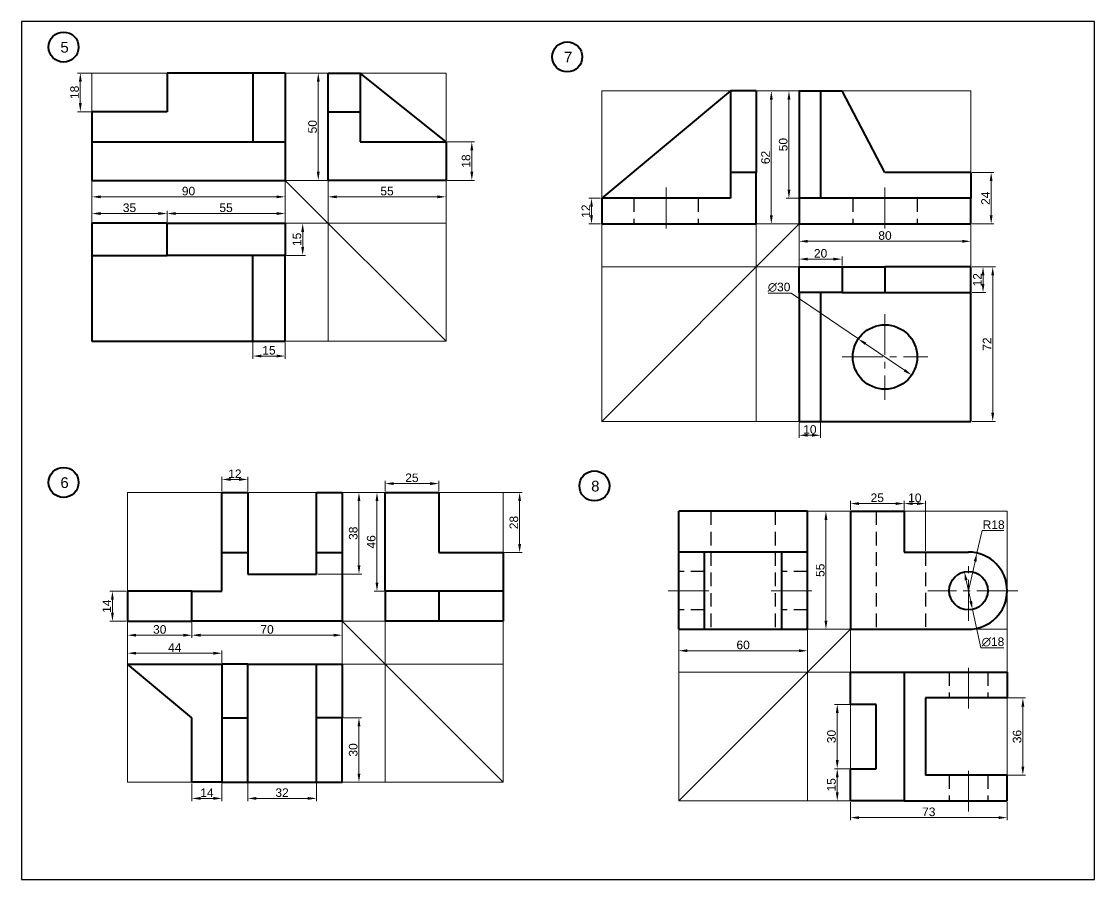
# Model space of a CAD drawing. Header units: millimetres. Extents: x 0 to 2700, y -450 to 400.
# Drawn here: x 550 to 1050, y 0 to 400 of the extents above; entities that cross this region are included whole.
import ezdxf

# ---------------------------------------------------------------- set-up
doc = ezdxf.new("R2010")
doc.units = ezdxf.units.MM
doc.linetypes.add('CENTER2', pattern=[28.575, 19.05, -3.175, 3.175, -3.175])
doc.linetypes.add('DASHED2', pattern=[9.525, 6.35, -3.175])
for name, color, linetype, lineweight in [('Centre', 1, 'CENTER2', 20), ('Dim and Hatch', 6, 'Continuous', 20), ('Hidden', 3, 'DASHED2', 30), ('Object', 2, 'Continuous', 40), ('Projection', 5, 'Continuous', 5)]:
    doc.layers.add(name, color=color, linetype=linetype, lineweight=lineweight)
doc.styles.get("Standard").update_dxf_attribs({"font": 'arial.ttf'})
doc.dimstyles.new('ISO-25', dxfattribs={"dimtxt": 4, "dimasz": 4, "dimexe": 1.25, "dimexo": 0.625, "dimtad": 1, "dimtoh": 1, "dimdec": 0, "dimtxsty": 'Standard', "dimcen": 2.5, "dimclrd": 256, "dimclre": 256, "dimclrt": 256, "dimadec": 0, "dimazin": 0, "dimtfac": 1, "dimtdec": 0, "dimtmove": 0, "dimatfit": 2, "dimfxl": 1, "dimlwd": -1, "dimlwe": -1, "dimarcsym": 0})

# ---------------------------------------------------------------- blocks, each defined once
blk = doc.blocks.new('*D37')
at = {"layer": 'Defpoints', "color": 0, "transparency": 16777216}
for p in [(582.84, 325.93), (672.84, 325.93), (672.84, 318.24)]:
    blk.add_point(p, dxfattribs=at)
at = {"layer": 'Dim and Hatch', "transparency": 16777216}
for p, q in [((582.84, 325.3), (582.84, 316.99)), ((672.84, 325.3), (672.84, 316.99)), ((586.84, 318.24), (668.84, 318.24))]:
    blk.add_line(p, q, dxfattribs=at)
for points in [[(586.84, 318.91), (586.84, 317.58), (582.84, 318.24)], [(668.84, 318.91), (668.84, 317.58), (672.84, 318.24)]]:
    blk.add_solid(points, dxfattribs=at)
at = {"layer": 'Dim and Hatch', "transparency": 16777216, "insert": (627.84, 320.91), "char_height": 4, "attachment_point": 5}
blk.add_mtext('90', dxfattribs=at)
blk = doc.blocks.new('*D38')
at = {"layer": 'Defpoints', "color": 0, "transparency": 16777216}
for p in [(692.84, 325.93), (747.84, 325.93), (692.84, 318.24)]:
    blk.add_point(p, dxfattribs=at)
at = {"layer": 'Dim and Hatch', "transparency": 16777216}
for p, q in [((692.84, 325.3), (692.84, 316.99)), ((747.84, 325.3), (747.84, 316.99)), ((743.84, 318.24), (696.84, 318.24))]:
    blk.add_line(p, q, dxfattribs=at)
for points in [[(696.84, 318.91), (696.84, 317.58), (692.84, 318.24)], [(743.84, 318.91), (743.84, 317.58), (747.84, 318.24)]]:
    blk.add_solid(points, dxfattribs=at)
at = {"layer": 'Dim and Hatch', "transparency": 16777216, "insert": (720.34, 320.9), "char_height": 4, "attachment_point": 5}
blk.add_mtext('55', dxfattribs=at)
blk = doc.blocks.new('*D39')
at = {"layer": 'Defpoints', "color": 0, "transparency": 16777216}
for p in [(688.3, 375.93), (692.84, 375.93), (692.84, 325.93)]:
    blk.add_point(p, dxfattribs=at)
at = {"layer": 'Dim and Hatch', "transparency": 16777216}
for p, q in [((692.22, 375.93), (687.05, 375.93)), ((688.3, 329.93), (688.3, 371.93)), ((692.22, 325.93), (687.05, 325.93))]:
    blk.add_line(p, q, dxfattribs=at)
for points in [[(687.64, 371.93), (688.97, 371.93), (688.3, 375.93)], [(687.64, 329.93), (688.97, 329.93), (688.3, 325.93)]]:
    blk.add_solid(points, dxfattribs=at)
at = {"layer": 'Dim and Hatch', "transparency": 16777216, "insert": (685.64, 350.93), "char_height": 4, "attachment_point": 5, "rotation": 90}
blk.add_mtext('50', dxfattribs=at)
blk = doc.blocks.new('*D40')
at = {"layer": 'Defpoints', "color": 0, "transparency": 16777216}
for p in [(657.84, 250.93), (672.84, 250.93), (672.84, 244.04)]:
    blk.add_point(p, dxfattribs=at)
at = {"layer": 'Dim and Hatch', "transparency": 16777216}
for p, q in [((657.84, 250.3), (657.84, 242.79)), ((672.84, 250.3), (672.84, 242.79)), ((661.84, 244.04), (668.84, 244.04))]:
    blk.add_line(p, q, dxfattribs=at)
for points in [[(661.84, 244.7), (661.84, 243.37), (657.84, 244.04)], [(668.84, 244.7), (668.84, 243.37), (672.84, 244.04)]]:
    blk.add_solid(points, dxfattribs=at)
at = {"layer": 'Dim and Hatch', "transparency": 16777216, "insert": (665.34, 246.71), "char_height": 4, "attachment_point": 5}
blk.add_mtext('15', dxfattribs=at)
blk = doc.blocks.new('*D41')
at = {"layer": 'Defpoints', "color": 0, "transparency": 16777216}
for p in [(617.84, 375.93), (577.43, 357.93), (617.84, 357.93)]:
    blk.add_point(p, dxfattribs=at)
at = {"layer": 'Dim and Hatch', "transparency": 16777216}
for p, q in [((617.22, 375.93), (576.18, 375.93)), ((577.43, 371.93), (577.43, 361.93)), ((617.22, 357.93), (576.18, 357.93))]:
    blk.add_line(p, q, dxfattribs=at)
for points in [[(576.76, 371.93), (578.1, 371.93), (577.43, 375.93)], [(576.76, 361.93), (578.1, 361.93), (577.43, 357.93)]]:
    blk.add_solid(points, dxfattribs=at)
at = {"layer": 'Dim and Hatch', "transparency": 16777216, "insert": (574.76, 366.93), "char_height": 4, "attachment_point": 5, "rotation": 90}
blk.add_mtext('18', dxfattribs=at)
blk = doc.blocks.new('*D42')
at = {"layer": 'Defpoints', "color": 0, "transparency": 16777216}
for p in [(747.84, 343.93), (747.84, 325.93), (759.84, 325.93)]:
    blk.add_point(p, dxfattribs=at)
at = {"layer": 'Dim and Hatch', "transparency": 16777216}
for p, q in [((748.47, 343.93), (761.09, 343.93)), ((759.84, 339.93), (759.84, 329.93)), ((748.47, 325.93), (761.09, 325.93))]:
    blk.add_line(p, q, dxfattribs=at)
for points in [[(759.18, 339.93), (760.51, 339.93), (759.84, 343.93)], [(759.18, 329.93), (760.51, 329.93), (759.84, 325.93)]]:
    blk.add_solid(points, dxfattribs=at)
at = {"layer": 'Dim and Hatch', "transparency": 16777216, "insert": (757.18, 334.93), "char_height": 4, "attachment_point": 5, "rotation": 90}
blk.add_mtext('18', dxfattribs=at)
blk = doc.blocks.new('*D43')
at = {"layer": 'Defpoints', "color": 0, "transparency": 16777216}
for p in [(672.84, 305.93), (672.84, 290.93), (681.03, 290.93)]:
    blk.add_point(p, dxfattribs=at)
at = {"layer": 'Dim and Hatch', "transparency": 16777216}
for p, q in [((673.47, 305.93), (682.28, 305.93)), ((681.03, 301.93), (681.03, 294.93)), ((673.47, 290.93), (682.28, 290.93))]:
    blk.add_line(p, q, dxfattribs=at)
for points in [[(680.36, 301.93), (681.7, 301.93), (681.03, 305.93)], [(680.36, 294.93), (681.7, 294.93), (681.03, 290.93)]]:
    blk.add_solid(points, dxfattribs=at)
at = {"layer": 'Dim and Hatch', "transparency": 16777216, "insert": (678.36, 298.43), "char_height": 4, "attachment_point": 5, "rotation": 90}
blk.add_mtext('15', dxfattribs=at)
blk = doc.blocks.new('*D44')
at = {"layer": 'Defpoints', "color": 0, "transparency": 16777216}
for p in [(672.84, 310.46), (617.84, 305.93), (672.84, 305.93)]:
    blk.add_point(p, dxfattribs=at)
at = {"layer": 'Dim and Hatch', "transparency": 16777216}
for p, q in [((617.84, 306.55), (617.84, 311.71)), ((621.84, 310.46), (668.84, 310.46)), ((672.84, 306.55), (672.84, 311.71))]:
    blk.add_line(p, q, dxfattribs=at)
for points in [[(621.84, 311.13), (621.84, 309.8), (617.84, 310.46)], [(668.84, 311.13), (668.84, 309.8), (672.84, 310.46)]]:
    blk.add_solid(points, dxfattribs=at)
at = {"layer": 'Dim and Hatch', "transparency": 16777216, "insert": (645.34, 313.12), "char_height": 4, "attachment_point": 5}
blk.add_mtext('55', dxfattribs=at)
blk = doc.blocks.new('*D45')
at = {"layer": 'Defpoints', "color": 0, "transparency": 16777216}
for p in [(617.84, 310.46), (582.84, 305.93), (617.84, 305.93)]:
    blk.add_point(p, dxfattribs=at)
at = {"layer": 'Dim and Hatch', "transparency": 16777216}
for p, q in [((582.84, 306.55), (582.84, 311.71)), ((586.84, 310.46), (613.84, 310.46)), ((617.84, 306.55), (617.84, 311.71))]:
    blk.add_line(p, q, dxfattribs=at)
for points in [[(586.84, 311.13), (586.84, 309.8), (582.84, 310.46)], [(613.84, 311.13), (613.84, 309.8), (617.84, 310.46)]]:
    blk.add_solid(points, dxfattribs=at)
at = {"layer": 'Dim and Hatch', "transparency": 16777216, "insert": (600.34, 313.13), "char_height": 4, "attachment_point": 5}
blk.add_mtext('35', dxfattribs=at)
blk = doc.blocks.new('*D46')
at = {"layer": 'Defpoints', "color": 0, "transparency": 16777216}
for p in [(655.43, 186.51), (643.43, 180.42), (655.43, 180.42)]:
    blk.add_point(p, dxfattribs=at)
at = {"layer": 'Dim and Hatch', "transparency": 16777216}
for p, q in [((643.43, 181.04), (643.43, 187.76)), ((647.43, 186.51), (651.43, 186.51)), ((655.43, 181.04), (655.43, 187.76))]:
    blk.add_line(p, q, dxfattribs=at)
for points in [[(647.43, 187.18), (647.43, 185.84), (643.43, 186.51)], [(651.43, 187.18), (651.43, 185.84), (655.43, 186.51)]]:
    blk.add_solid(points, dxfattribs=at)
at = {"layer": 'Dim and Hatch', "transparency": 16777216, "insert": (649.43, 189.14), "char_height": 4, "attachment_point": 5}
blk.add_mtext('12', dxfattribs=at)
blk = doc.blocks.new('*D47')
at = {"layer": 'Defpoints', "color": 0, "transparency": 16777216}
for p in [(629.43, 120.42), (699.43, 120.42), (629.43, 113.9)]:
    blk.add_point(p, dxfattribs=at)
at = {"layer": 'Dim and Hatch', "transparency": 16777216}
for p, q in [((629.43, 119.79), (629.43, 112.65)), ((699.43, 119.79), (699.43, 112.65)), ((695.43, 113.9), (633.43, 113.9))]:
    blk.add_line(p, q, dxfattribs=at)
for points in [[(633.43, 114.57), (633.43, 113.23), (629.43, 113.9)], [(695.43, 114.57), (695.43, 113.23), (699.43, 113.9)]]:
    blk.add_solid(points, dxfattribs=at)
at = {"layer": 'Dim and Hatch', "transparency": 16777216, "insert": (664.43, 116.57), "char_height": 4, "attachment_point": 5}
blk.add_mtext('70', dxfattribs=at)
blk = doc.blocks.new('*D48')
at = {"layer": 'Defpoints', "color": 0, "transparency": 16777216}
for p in [(599.43, 120.42), (629.43, 120.42), (629.43, 113.9)]:
    blk.add_point(p, dxfattribs=at)
at = {"layer": 'Dim and Hatch', "transparency": 16777216}
for p, q in [((599.43, 119.79), (599.43, 112.65)), ((629.43, 119.79), (629.43, 112.65)), ((603.43, 113.9), (625.43, 113.9))]:
    blk.add_line(p, q, dxfattribs=at)
for points in [[(603.43, 114.57), (603.43, 113.23), (599.43, 113.9)], [(625.43, 114.57), (625.43, 113.23), (629.43, 113.9)]]:
    blk.add_solid(points, dxfattribs=at)
at = {"layer": 'Dim and Hatch', "transparency": 16777216, "insert": (614.43, 116.57), "char_height": 4, "attachment_point": 5}
blk.add_mtext('30', dxfattribs=at)
blk = doc.blocks.new('*D49')
at = {"layer": 'Defpoints', "color": 0, "transparency": 16777216}
for p in [(599.43, 134.42), (592.39, 120.42), (599.43, 120.42)]:
    blk.add_point(p, dxfattribs=at)
at = {"layer": 'Dim and Hatch', "transparency": 16777216}
for p, q in [((598.81, 134.42), (591.14, 134.42)), ((592.39, 130.42), (592.39, 124.42)), ((598.81, 120.42), (591.14, 120.42))]:
    blk.add_line(p, q, dxfattribs=at)
for points in [[(591.72, 130.42), (593.06, 130.42), (592.39, 134.42)], [(591.72, 124.42), (593.06, 124.42), (592.39, 120.42)]]:
    blk.add_solid(points, dxfattribs=at)
at = {"layer": 'Dim and Hatch', "transparency": 16777216, "insert": (589.76, 127.42), "char_height": 4, "attachment_point": 5, "rotation": 90}
blk.add_mtext('14', dxfattribs=at)
blk = doc.blocks.new('*D50')
at = {"layer": 'Defpoints', "color": 0, "transparency": 16777216}
for p in [(719.43, 184.58), (719.43, 180.42), (744.43, 180.42)]:
    blk.add_point(p, dxfattribs=at)
at = {"layer": 'Dim and Hatch', "transparency": 16777216}
for p, q in [((719.43, 181.04), (719.43, 185.83)), ((744.43, 181.04), (744.43, 185.83)), ((740.43, 184.58), (723.43, 184.58))]:
    blk.add_line(p, q, dxfattribs=at)
for points in [[(723.43, 185.25), (723.43, 183.91), (719.43, 184.58)], [(740.43, 185.25), (740.43, 183.91), (744.43, 184.58)]]:
    blk.add_solid(points, dxfattribs=at)
at = {"layer": 'Dim and Hatch', "transparency": 16777216, "insert": (731.93, 187.25), "char_height": 4, "attachment_point": 5}
blk.add_mtext('25', dxfattribs=at)
blk = doc.blocks.new('*D51')
at = {"layer": 'Defpoints', "color": 0, "transparency": 16777216}
for p in [(744.43, 180.42), (744.43, 152.42), (782.12, 152.42)]:
    blk.add_point(p, dxfattribs=at)
at = {"layer": 'Dim and Hatch', "transparency": 16777216}
for p, q in [((745.06, 180.42), (783.37, 180.42)), ((782.12, 176.42), (782.12, 156.42)), ((745.06, 152.42), (783.37, 152.42))]:
    blk.add_line(p, q, dxfattribs=at)
for points in [[(781.45, 176.42), (782.78, 176.42), (782.12, 180.42)], [(781.45, 156.42), (782.78, 156.42), (782.12, 152.42)]]:
    blk.add_solid(points, dxfattribs=at)
at = {"layer": 'Dim and Hatch', "transparency": 16777216, "insert": (779.45, 166.42), "char_height": 4, "attachment_point": 5, "rotation": 90}
blk.add_mtext('28', dxfattribs=at)
blk = doc.blocks.new('*D52')
at = {"layer": 'Defpoints', "color": 0, "transparency": 16777216}
for p in [(687.43, 180.42), (687.43, 142.42), (707.27, 142.42)]:
    blk.add_point(p, dxfattribs=at)
at = {"layer": 'Dim and Hatch', "transparency": 16777216}
for p, q in [((688.06, 180.42), (708.52, 180.42)), ((707.27, 176.42), (707.27, 146.42)), ((688.06, 142.42), (708.52, 142.42))]:
    blk.add_line(p, q, dxfattribs=at)
for points in [[(706.6, 176.42), (707.93, 176.42), (707.27, 180.42)], [(706.6, 146.42), (707.93, 146.42), (707.27, 142.42)]]:
    blk.add_solid(points, dxfattribs=at)
at = {"layer": 'Dim and Hatch', "transparency": 16777216, "insert": (704.6, 161.42), "char_height": 4, "attachment_point": 5, "rotation": 90}
blk.add_mtext('38', dxfattribs=at)
blk = doc.blocks.new('*D53')
at = {"layer": 'Defpoints', "color": 0, "transparency": 16777216}
for p in [(719.43, 180.42), (715.65, 134.42), (719.43, 134.42)]:
    blk.add_point(p, dxfattribs=at)
at = {"layer": 'Dim and Hatch', "transparency": 16777216}
for p, q in [((718.81, 180.42), (714.4, 180.42)), ((715.65, 176.42), (715.65, 138.42)), ((718.81, 134.42), (714.4, 134.42))]:
    blk.add_line(p, q, dxfattribs=at)
for points in [[(714.98, 176.42), (716.31, 176.42), (715.65, 180.42)], [(714.98, 138.42), (716.31, 138.42), (715.65, 134.42)]]:
    blk.add_solid(points, dxfattribs=at)
at = {"layer": 'Dim and Hatch', "transparency": 16777216, "insert": (712.98, 157.42), "char_height": 4, "attachment_point": 5, "rotation": 90}
blk.add_mtext('46', dxfattribs=at)
blk = doc.blocks.new('*D54')
at = {"layer": 'Defpoints', "color": 0, "transparency": 16777216}
for p in [(629.43, 45.42), (643.43, 45.42), (643.43, 37.82)]:
    blk.add_point(p, dxfattribs=at)
at = {"layer": 'Dim and Hatch', "transparency": 16777216}
for p, q in [((629.43, 44.79), (629.43, 36.57)), ((643.43, 44.79), (643.43, 36.57)), ((633.43, 37.82), (639.43, 37.82))]:
    blk.add_line(p, q, dxfattribs=at)
for points in [[(633.43, 38.49), (633.43, 37.16), (629.43, 37.82)], [(639.43, 38.49), (639.43, 37.16), (643.43, 37.82)]]:
    blk.add_solid(points, dxfattribs=at)
at = {"layer": 'Dim and Hatch', "transparency": 16777216, "insert": (636.43, 40.46), "char_height": 4, "attachment_point": 5}
blk.add_mtext('14', dxfattribs=at)
blk = doc.blocks.new('*D55')
at = {"layer": 'Defpoints', "color": 0, "transparency": 16777216}
for p in [(643.43, 105.51), (599.43, 100.42), (643.43, 100.42)]:
    blk.add_point(p, dxfattribs=at)
at = {"layer": 'Dim and Hatch', "transparency": 16777216}
for p, q in [((599.43, 101.04), (599.43, 106.76)), ((603.43, 105.51), (639.43, 105.51)), ((643.43, 101.04), (643.43, 106.76))]:
    blk.add_line(p, q, dxfattribs=at)
for points in [[(603.43, 106.17), (603.43, 104.84), (599.43, 105.51)], [(639.43, 106.17), (639.43, 104.84), (643.43, 105.51)]]:
    blk.add_solid(points, dxfattribs=at)
at = {"layer": 'Dim and Hatch', "transparency": 16777216, "insert": (621.43, 108.13), "char_height": 4, "attachment_point": 5}
blk.add_mtext('44', dxfattribs=at)
blk = doc.blocks.new('*D56')
at = {"layer": 'Defpoints', "color": 0, "transparency": 16777216}
for p in [(699.43, 75.42), (699.43, 45.42), (707.26, 45.42)]:
    blk.add_point(p, dxfattribs=at)
at = {"layer": 'Dim and Hatch', "transparency": 16777216}
for p, q in [((700.06, 75.42), (708.51, 75.42)), ((707.26, 71.42), (707.26, 49.42)), ((700.06, 45.42), (708.51, 45.42))]:
    blk.add_line(p, q, dxfattribs=at)
for points in [[(706.6, 71.42), (707.93, 71.42), (707.26, 75.42)], [(706.6, 49.42), (707.93, 49.42), (707.26, 45.42)]]:
    blk.add_solid(points, dxfattribs=at)
at = {"layer": 'Dim and Hatch', "transparency": 16777216, "insert": (704.59, 60.42), "char_height": 4, "attachment_point": 5, "rotation": 90}
blk.add_mtext('30', dxfattribs=at)
blk = doc.blocks.new('*D57')
at = {"layer": 'Defpoints', "color": 0, "transparency": 16777216}
for p in [(655.43, 45.42), (687.43, 45.42), (687.43, 37.82)]:
    blk.add_point(p, dxfattribs=at)
at = {"layer": 'Dim and Hatch', "transparency": 16777216}
for p, q in [((655.43, 44.79), (655.43, 36.57)), ((687.43, 44.79), (687.43, 36.57)), ((659.43, 37.82), (683.43, 37.82))]:
    blk.add_line(p, q, dxfattribs=at)
for points in [[(659.43, 38.49), (659.43, 37.16), (655.43, 37.82)], [(683.43, 38.49), (683.43, 37.16), (687.43, 37.82)]]:
    blk.add_solid(points, dxfattribs=at)
at = {"layer": 'Dim and Hatch', "transparency": 16777216, "insert": (671.43, 40.49), "char_height": 4, "attachment_point": 5}
blk.add_mtext('32', dxfattribs=at)
blk = doc.blocks.new('*D58')
at = {"layer": 'Defpoints', "color": 0, "transparency": 16777216}
for p in [(892.36, 367.59), (892.36, 305.59), (899.4, 305.59)]:
    blk.add_point(p, dxfattribs=at)
at = {"layer": 'Dim and Hatch', "transparency": 16777216}
for p, q in [((892.99, 367.59), (900.65, 367.59)), ((899.4, 363.59), (899.4, 309.59)), ((892.99, 305.59), (900.65, 305.59))]:
    blk.add_line(p, q, dxfattribs=at)
for points in [[(898.73, 363.59), (900.07, 363.59), (899.4, 367.59)], [(898.73, 309.59), (900.07, 309.59), (899.4, 305.59)]]:
    blk.add_solid(points, dxfattribs=at)
at = {"layer": 'Dim and Hatch', "transparency": 16777216, "insert": (896.73, 336.59), "char_height": 4, "attachment_point": 5, "rotation": 90}
blk.add_mtext('62', dxfattribs=at)
blk = doc.blocks.new('*D59')
at = {"layer": 'Defpoints', "color": 0, "transparency": 16777216}
for p in [(912.36, 305.59), (992.36, 305.59), (992.36, 297.51)]:
    blk.add_point(p, dxfattribs=at)
at = {"layer": 'Dim and Hatch', "transparency": 16777216}
for p, q in [((912.36, 304.96), (912.36, 296.26)), ((992.36, 304.96), (992.36, 296.26)), ((916.36, 297.51), (988.36, 297.51))]:
    blk.add_line(p, q, dxfattribs=at)
for points in [[(916.36, 298.18), (916.36, 296.85), (912.36, 297.51)], [(988.36, 298.18), (988.36, 296.85), (992.36, 297.51)]]:
    blk.add_solid(points, dxfattribs=at)
at = {"layer": 'Dim and Hatch', "transparency": 16777216, "insert": (952.36, 300.18), "char_height": 4, "attachment_point": 5}
blk.add_mtext('80', dxfattribs=at)
blk = doc.blocks.new('*D60')
at = {"layer": 'Defpoints', "color": 0, "transparency": 16777216}
for p in [(992.36, 285.59), (992.36, 213.59), (1002.56, 213.59)]:
    blk.add_point(p, dxfattribs=at)
at = {"layer": 'Dim and Hatch', "transparency": 16777216}
for p, q in [((992.99, 285.59), (1003.81, 285.59)), ((1002.56, 281.59), (1002.56, 217.59)), ((992.99, 213.59), (1003.81, 213.59))]:
    blk.add_line(p, q, dxfattribs=at)
for points in [[(1001.9, 281.59), (1003.23, 281.59), (1002.56, 285.59)], [(1001.9, 217.59), (1003.23, 217.59), (1002.56, 213.59)]]:
    blk.add_solid(points, dxfattribs=at)
at = {"layer": 'Dim and Hatch', "transparency": 16777216, "insert": (999.93, 249.59), "char_height": 4, "attachment_point": 5, "rotation": 90}
blk.add_mtext('72', dxfattribs=at)
blk = doc.blocks.new('*D61')
at = {"layer": 'Defpoints', "color": 0, "transparency": 16777216}
for p in [(912.36, 213.59), (922.36, 213.59), (922.36, 207.11)]:
    blk.add_point(p, dxfattribs=at)
at = {"layer": 'Dim and Hatch', "transparency": 16777216}
for p, q in [((912.36, 212.96), (912.36, 205.86)), ((922.36, 212.96), (922.36, 205.86)), ((916.36, 207.11), (918.36, 207.11))]:
    blk.add_line(p, q, dxfattribs=at)
for points in [[(916.36, 207.78), (916.36, 206.45), (912.36, 207.11)], [(918.36, 207.78), (918.36, 206.45), (922.36, 207.11)]]:
    blk.add_solid(points, dxfattribs=at)
at = {"layer": 'Dim and Hatch', "transparency": 16777216, "insert": (917.36, 209.78), "char_height": 4, "attachment_point": 5}
blk.add_mtext('10', dxfattribs=at)
blk = doc.blocks.new('*D62')
at = {"layer": 'Defpoints', "color": 0, "transparency": 16777216}
for p in [(939.96, 252.02), (964.76, 235.15)]:
    blk.add_point(p, dxfattribs=at)
at = {"layer": 'Dim and Hatch', "transparency": 16777216}
for p, q in [((908.67, 273.31), (897.98, 273.31)), ((939.96, 252.02), (908.67, 273.31)), ((961.46, 237.4), (943.27, 249.77))]:
    blk.add_line(p, q, dxfattribs=at)
for points in [[(943.64, 250.33), (942.89, 249.22), (939.96, 252.02)], [(961.83, 237.95), (961.08, 236.85), (964.76, 235.15)]]:
    blk.add_solid(points, dxfattribs=at)
at = {"layer": 'Dim and Hatch', "transparency": 16777216, "insert": (903.01, 276.09), "char_height": 4, "attachment_point": 5}
blk.add_mtext('∅30', dxfattribs=at)
blk = doc.blocks.new('*D63')
at = {"layer": 'Defpoints', "color": 0, "transparency": 16777216}
for p in [(992.36, 329.59), (992.36, 305.59), (1001.83, 305.59)]:
    blk.add_point(p, dxfattribs=at)
at = {"layer": 'Dim and Hatch', "transparency": 16777216}
for p, q in [((992.99, 329.59), (1003.08, 329.59)), ((1001.83, 325.59), (1001.83, 309.59)), ((992.99, 305.59), (1003.08, 305.59))]:
    blk.add_line(p, q, dxfattribs=at)
for points in [[(1001.16, 325.59), (1002.5, 325.59), (1001.83, 329.59)], [(1001.16, 309.59), (1002.5, 309.59), (1001.83, 305.59)]]:
    blk.add_solid(points, dxfattribs=at)
at = {"layer": 'Dim and Hatch', "transparency": 16777216, "insert": (999.2, 317.59), "char_height": 4, "attachment_point": 5, "rotation": 90}
blk.add_mtext('24', dxfattribs=at)
blk = doc.blocks.new('*D64')
at = {"layer": 'Defpoints', "color": 0, "transparency": 16777216}
for p in [(820.36, 317.59), (815.61, 305.59), (820.36, 305.59)]:
    blk.add_point(p, dxfattribs=at)
at = {"layer": 'Dim and Hatch', "transparency": 16777216}
for p, q in [((819.74, 317.59), (814.36, 317.59)), ((815.61, 313.59), (815.61, 309.59)), ((819.74, 305.59), (814.36, 305.59))]:
    blk.add_line(p, q, dxfattribs=at)
for points in [[(814.94, 313.59), (816.27, 313.59), (815.61, 317.59)], [(814.94, 309.59), (816.27, 309.59), (815.61, 305.59)]]:
    blk.add_solid(points, dxfattribs=at)
at = {"layer": 'Dim and Hatch', "transparency": 16777216, "insert": (812.97, 311.59), "char_height": 4, "attachment_point": 5, "rotation": 90}
blk.add_mtext('12', dxfattribs=at)
blk = doc.blocks.new('*D65')
at = {"layer": 'Defpoints', "color": 0, "transparency": 16777216}
for p in [(922.36, 367.59), (907.61, 317.59), (922.36, 317.59)]:
    blk.add_point(p, dxfattribs=at)
at = {"layer": 'Dim and Hatch', "transparency": 16777216}
for p, q in [((921.74, 367.59), (906.36, 367.59)), ((907.61, 363.59), (907.61, 321.59)), ((921.74, 317.59), (906.36, 317.59))]:
    blk.add_line(p, q, dxfattribs=at)
for points in [[(906.95, 363.59), (908.28, 363.59), (907.61, 367.59)], [(906.95, 321.59), (908.28, 321.59), (907.61, 317.59)]]:
    blk.add_solid(points, dxfattribs=at)
at = {"layer": 'Dim and Hatch', "transparency": 16777216, "insert": (904.95, 342.59), "char_height": 4, "attachment_point": 5, "rotation": 90}
blk.add_mtext('50', dxfattribs=at)
blk = doc.blocks.new('*D66')
at = {"layer": 'Defpoints', "color": 0, "transparency": 16777216}
for p in [(912.36, 285.59), (932.36, 289.22), (932.36, 285.59)]:
    blk.add_point(p, dxfattribs=at)
at = {"layer": 'Dim and Hatch', "transparency": 16777216}
for p, q in [((912.36, 286.21), (912.36, 290.47)), ((932.36, 286.21), (932.36, 290.47)), ((916.36, 289.22), (928.36, 289.22))]:
    blk.add_line(p, q, dxfattribs=at)
for points in [[(916.36, 289.88), (916.36, 288.55), (912.36, 289.22)], [(928.36, 289.88), (928.36, 288.55), (932.36, 289.22)]]:
    blk.add_solid(points, dxfattribs=at)
at = {"layer": 'Dim and Hatch', "transparency": 16777216, "insert": (922.36, 291.88), "char_height": 4, "attachment_point": 5}
blk.add_mtext('20', dxfattribs=at)
blk = doc.blocks.new('*D67')
at = {"layer": 'Defpoints', "color": 0, "transparency": 16777216}
for p in [(992.36, 285.59), (992.36, 273.59), (998.04, 273.59)]:
    blk.add_point(p, dxfattribs=at)
at = {"layer": 'Dim and Hatch', "transparency": 16777216}
for p, q in [((992.99, 285.59), (999.29, 285.59)), ((998.04, 281.59), (998.04, 277.59)), ((992.99, 273.59), (999.29, 273.59))]:
    blk.add_line(p, q, dxfattribs=at)
for points in [[(997.38, 281.59), (998.71, 281.59), (998.04, 285.59)], [(997.38, 277.59), (998.71, 277.59), (998.04, 273.59)]]:
    blk.add_solid(points, dxfattribs=at)
at = {"layer": 'Dim and Hatch', "transparency": 16777216, "insert": (995.41, 279.59), "char_height": 4, "attachment_point": 5, "rotation": 90}
blk.add_mtext('12', dxfattribs=at)
blk = doc.blocks.new('*D68')
at = {"layer": 'Defpoints', "color": 0, "transparency": 16777216}
for p in [(995.22, 152.22), (991.26, 134.66)]:
    blk.add_point(p, dxfattribs=at)
at = {"layer": 'Dim and Hatch', "transparency": 16777216}
for p, q in [((995.22, 152.22), (997.59, 162.72)), ((997.59, 162.72), (1007.78, 162.72)), ((991.26, 134.66), (994.34, 148.32))]:
    blk.add_line(p, q, dxfattribs=at)
blk.add_solid([(993.69, 148.47), (994.99, 148.17), (995.22, 152.22)], dxfattribs=at)
at = {"layer": 'Dim and Hatch', "transparency": 16777216, "insert": (1002.99, 165.39), "char_height": 4, "attachment_point": 5}
blk.add_mtext('R18', dxfattribs=at)
blk = doc.blocks.new('*D69')
at = {"layer": 'Defpoints', "color": 0, "transparency": 16777216}
for p in [(989.36, 143.46), (993.15, 125.87)]:
    blk.add_point(p, dxfattribs=at)
at = {"layer": 'Dim and Hatch', "transparency": 16777216}
for p, q in [((990.21, 139.55), (992.31, 129.78)), ((993.15, 125.87), (997.01, 107.96)), ((997.01, 107.96), (1007.73, 107.96))]:
    blk.add_line(p, q, dxfattribs=at)
for points in [[(990.86, 139.69), (989.55, 139.41), (989.36, 143.46)], [(992.96, 129.92), (991.66, 129.64), (993.15, 125.87)]]:
    blk.add_solid(points, dxfattribs=at)
at = {"layer": 'Dim and Hatch', "transparency": 16777216, "insert": (1002.68, 110.74), "char_height": 4, "attachment_point": 5}
blk.add_mtext('∅18', dxfattribs=at)
blk = doc.blocks.new('*D70')
at = {"layer": 'Defpoints', "color": 0, "transparency": 16777216}
for p in [(916.26, 171.66), (916.26, 116.66), (924.84, 116.66)]:
    blk.add_point(p, dxfattribs=at)
at = {"layer": 'Dim and Hatch', "transparency": 16777216}
for p, q in [((916.88, 171.66), (926.09, 171.66)), ((924.84, 167.66), (924.84, 120.66)), ((916.88, 116.66), (926.09, 116.66))]:
    blk.add_line(p, q, dxfattribs=at)
for points in [[(924.18, 167.66), (925.51, 167.66), (924.84, 171.66)], [(924.18, 120.66), (925.51, 120.66), (924.84, 116.66)]]:
    blk.add_solid(points, dxfattribs=at)
at = {"layer": 'Dim and Hatch', "transparency": 16777216, "insert": (922.19, 144.16), "char_height": 4, "attachment_point": 5, "rotation": 90}
blk.add_mtext('55', dxfattribs=at)
blk = doc.blocks.new('*D71')
at = {"layer": 'Defpoints', "color": 0, "transparency": 16777216}
for p in [(936.26, 36.66), (1009.26, 36.66), (1009.26, 28.86)]:
    blk.add_point(p, dxfattribs=at)
at = {"layer": 'Dim and Hatch', "transparency": 16777216}
for p, q in [((936.26, 36.04), (936.26, 27.61)), ((1009.26, 36.04), (1009.26, 27.61)), ((940.26, 28.86), (1005.26, 28.86))]:
    blk.add_line(p, q, dxfattribs=at)
for points in [[(940.26, 29.53), (940.26, 28.19), (936.26, 28.86)], [(1005.26, 29.53), (1005.26, 28.19), (1009.26, 28.86)]]:
    blk.add_solid(points, dxfattribs=at)
at = {"layer": 'Dim and Hatch', "transparency": 16777216, "insert": (972.76, 31.53), "char_height": 4, "attachment_point": 5}
blk.add_mtext('73', dxfattribs=at)
blk = doc.blocks.new('*D72')
at = {"layer": 'Defpoints', "color": 0, "transparency": 16777216}
for p in [(948.26, 81.66), (930.11, 51.66), (948.26, 51.66)]:
    blk.add_point(p, dxfattribs=at)
at = {"layer": 'Dim and Hatch', "transparency": 16777216}
for p, q in [((947.63, 81.66), (928.86, 81.66)), ((930.11, 77.66), (930.11, 55.66)), ((947.63, 51.66), (928.86, 51.66))]:
    blk.add_line(p, q, dxfattribs=at)
for points in [[(929.45, 77.66), (930.78, 77.66), (930.11, 81.66)], [(929.45, 55.66), (930.78, 55.66), (930.11, 51.66)]]:
    blk.add_solid(points, dxfattribs=at)
at = {"layer": 'Dim and Hatch', "transparency": 16777216, "insert": (927.44, 66.66), "char_height": 4, "attachment_point": 5, "rotation": 90}
blk.add_mtext('30', dxfattribs=at)
blk = doc.blocks.new('*D73')
at = {"layer": 'Defpoints', "color": 0, "transparency": 16777216}
for p in [(930.11, 51.66), (936.26, 51.66), (936.26, 36.66)]:
    blk.add_point(p, dxfattribs=at)
at = {"layer": 'Dim and Hatch', "transparency": 16777216}
for p, q in [((935.63, 51.66), (928.86, 51.66)), ((930.11, 40.66), (930.11, 47.66)), ((935.63, 36.66), (928.86, 36.66))]:
    blk.add_line(p, q, dxfattribs=at)
for points in [[(929.45, 47.66), (930.78, 47.66), (930.11, 51.66)], [(929.45, 40.66), (930.78, 40.66), (930.11, 36.66)]]:
    blk.add_solid(points, dxfattribs=at)
at = {"layer": 'Dim and Hatch', "transparency": 16777216, "insert": (927.44, 44.16), "char_height": 4, "attachment_point": 5, "rotation": 90}
blk.add_mtext('15', dxfattribs=at)
blk = doc.blocks.new('*D74')
at = {"layer": 'Defpoints', "color": 0, "transparency": 16777216}
for p in [(971.26, 84.66), (971.26, 48.66), (1016.61, 48.66)]:
    blk.add_point(p, dxfattribs=at)
at = {"layer": 'Dim and Hatch', "transparency": 16777216}
for p, q in [((971.88, 84.66), (1017.86, 84.66)), ((1016.61, 80.66), (1016.61, 52.66)), ((971.88, 48.66), (1017.86, 48.66))]:
    blk.add_line(p, q, dxfattribs=at)
for points in [[(1015.94, 80.66), (1017.28, 80.66), (1016.61, 84.66)], [(1015.94, 52.66), (1017.28, 52.66), (1016.61, 48.66)]]:
    blk.add_solid(points, dxfattribs=at)
at = {"layer": 'Dim and Hatch', "transparency": 16777216, "insert": (1013.94, 66.66), "char_height": 4, "attachment_point": 5, "rotation": 90}
blk.add_mtext('36', dxfattribs=at)
blk = doc.blocks.new('*D75')
at = {"layer": 'Defpoints', "color": 0, "transparency": 16777216}
for p in [(961.26, 175.26), (936.26, 171.66), (961.26, 171.66)]:
    blk.add_point(p, dxfattribs=at)
at = {"layer": 'Dim and Hatch', "transparency": 16777216}
for p, q in [((936.26, 172.29), (936.26, 176.51)), ((940.26, 175.26), (957.26, 175.26)), ((961.26, 172.29), (961.26, 176.51))]:
    blk.add_line(p, q, dxfattribs=at)
for points in [[(940.26, 175.92), (940.26, 174.59), (936.26, 175.26)], [(957.26, 175.92), (957.26, 174.59), (961.26, 175.26)]]:
    blk.add_solid(points, dxfattribs=at)
at = {"layer": 'Dim and Hatch', "transparency": 16777216, "insert": (948.76, 177.93), "char_height": 4, "attachment_point": 5}
blk.add_mtext('25', dxfattribs=at)
blk = doc.blocks.new('*D76')
at = {"layer": 'Defpoints', "color": 0, "transparency": 16777216}
for p in [(971.26, 175.26), (961.26, 152.66), (971.26, 152.66)]:
    blk.add_point(p, dxfattribs=at)
at = {"layer": 'Dim and Hatch', "transparency": 16777216}
for p, q in [((961.26, 153.29), (961.26, 176.51)), ((965.26, 175.26), (967.26, 175.26)), ((971.26, 153.29), (971.26, 176.51))]:
    blk.add_line(p, q, dxfattribs=at)
for points in [[(965.26, 175.92), (965.26, 174.59), (961.26, 175.26)], [(967.26, 175.92), (967.26, 174.59), (971.26, 175.26)]]:
    blk.add_solid(points, dxfattribs=at)
at = {"layer": 'Dim and Hatch', "transparency": 16777216, "insert": (966.26, 177.93), "char_height": 4, "attachment_point": 5}
blk.add_mtext('10', dxfattribs=at)
blk = doc.blocks.new('*D77')
at = {"layer": 'Defpoints', "color": 0, "transparency": 16777216}
for p in [(856.26, 116.66), (916.26, 116.66), (916.26, 106.66)]:
    blk.add_point(p, dxfattribs=at)
at = {"layer": 'Dim and Hatch', "transparency": 16777216}
for p, q in [((856.26, 116.04), (856.26, 105.41)), ((916.26, 116.04), (916.26, 105.41)), ((860.26, 106.66), (912.26, 106.66))]:
    blk.add_line(p, q, dxfattribs=at)
for points in [[(860.26, 107.33), (860.26, 106), (856.26, 106.66)], [(912.26, 107.33), (912.26, 106), (916.26, 106.66)]]:
    blk.add_solid(points, dxfattribs=at)
at = {"layer": 'Dim and Hatch', "transparency": 16777216, "insert": (886.26, 109.33), "char_height": 4, "attachment_point": 5}
blk.add_mtext('60', dxfattribs=at)

msp = doc.modelspace()

# ---------------------------------------------------------------- linework, layer by layer
msp.add_lwpolyline([(550, 0), (1050, 0), (1050, 400), (550, 400)], close=True)
at = {"layer": 'Centre'}
for p, q in [((850.36, 322.59), (850.36, 300.59)), ((952.36, 322.59), (952.36, 300.59)), ((952.36, 263.59), (952.36, 223.59)), ((932.36, 243.59), (972.36, 243.59)), ((991.26, 120.66), (991.26, 148.66)), ((851.26, 134.66), (873.26, 134.66)), ((899.26, 134.66), (921.26, 134.66)), ((1014.26, 134.66), (972.26, 134.66)), ((991.26, 79.66), (991.26, 101.66)), ((991.26, 31.66), (991.26, 53.66))]:
    msp.add_line(p, q, dxfattribs=at)
at = {"layer": 'Hidden'}
for p, q in [((835.36, 317.59), (835.36, 305.59)), ((865.36, 317.59), (865.36, 305.59)), ((937.36, 317.59), (937.36, 305.59)), ((967.36, 317.59), (967.36, 305.59)), ((871.26, 171.66), (871.26, 116.66)), ((901.26, 171.66), (901.26, 116.66)), ((948.26, 171.66), (948.26, 116.66)), ((971.26, 152.66), (971.26, 116.66)), ((868.26, 143.66), (856.26, 143.66)), ((916.26, 143.66), (904.26, 143.66)), ((868.26, 125.66), (856.26, 125.66)), ((916.26, 125.66), (904.26, 125.66)), ((982.26, 96.66), (982.26, 84.66)), ((1000.26, 96.66), (1000.26, 84.66)), ((982.26, 48.66), (982.26, 36.66)), ((1000.26, 48.66), (1000.26, 36.66))]:
    msp.add_line(p, q, dxfattribs=at)
at = {"layer": 'Object'}
for p, q in [((657.84, 375.93), (617.84, 375.93)), ((617.84, 375.93), (617.84, 357.93)), ((672.84, 375.93), (657.84, 375.93)), ((657.84, 375.93), (657.84, 343.93)), ((672.84, 375.93), (672.84, 343.93)), ((692.84, 357.93), (692.84, 375.93)), ((692.84, 375.93), (707.84, 375.93)), ((707.84, 375.93), (707.84, 357.93)), ((747.84, 343.93), (707.84, 375.93)), ((880.36, 367.59), (820.36, 317.59)), ((892.36, 367.59), (880.36, 367.59)), ((880.36, 367.59), (880.36, 329.59)), ((892.36, 367.59), (892.36, 329.59)), ((912.36, 367.59), (932.36, 367.59)), ((912.36, 367.59), (912.36, 317.59)), ((922.36, 367.59), (922.36, 317.59)), ((952.36, 329.59), (932.36, 367.59)), ((617.84, 357.93), (582.84, 357.93)), ((582.84, 357.93), (582.84, 343.93)), ((692.84, 325.93), (692.84, 357.93)), ((692.84, 357.93), (707.84, 357.93)), ((707.84, 357.93), (707.84, 343.93)), ((582.84, 343.93), (672.84, 343.93)), ((582.84, 343.93), (582.84, 325.93)), ((672.84, 343.93), (672.84, 325.93)), ((707.84, 343.93), (747.84, 343.93)), ((747.84, 343.93), (747.84, 325.93)), ((582.84, 325.93), (672.84, 325.93)), ((747.84, 325.93), (692.84, 325.93)), ((892.36, 329.59), (880.36, 329.59)), ((880.36, 329.59), (880.36, 317.59)), ((892.36, 305.59), (892.36, 329.59)), ((992.36, 329.59), (952.36, 329.59)), ((992.36, 329.59), (992.36, 317.59)), ((880.36, 317.59), (820.36, 317.59)), ((820.36, 317.59), (820.36, 305.59)), ((992.36, 317.59), (912.36, 317.59)), ((912.36, 317.59), (912.36, 305.59)), ((992.36, 305.59), (992.36, 317.59)), ((582.84, 305.93), (582.84, 290.93)), ((617.84, 305.93), (582.84, 305.93)), ((617.84, 290.93), (617.84, 305.93)), ((617.84, 305.93), (672.84, 305.93)), ((672.84, 305.93), (672.84, 290.93)), ((820.36, 305.59), (892.36, 305.59)), ((912.36, 305.59), (992.36, 305.59)), ((582.84, 290.93), (617.84, 290.93)), ((582.84, 290.93), (582.84, 250.93)), ((672.84, 290.93), (617.84, 290.93)), ((657.84, 250.93), (657.84, 290.93)), ((672.84, 250.93), (672.84, 290.93)), ((912.36, 285.59), (932.36, 285.59)), ((912.36, 273.59), (912.36, 285.59)), ((932.36, 285.59), (932.36, 273.59)), ((932.36, 285.59), (952.36, 285.59)), ((992.36, 285.59), (952.36, 285.59)), ((952.36, 285.59), (952.36, 273.59)), ((992.36, 273.59), (992.36, 285.59)), ((932.36, 273.59), (912.36, 273.59)), ((912.36, 273.59), (912.36, 213.59)), ((922.36, 273.59), (922.36, 213.59)), ((932.36, 273.59), (952.36, 273.59)), ((952.36, 273.59), (992.36, 273.59)), ((992.36, 213.59), (992.36, 273.59)), ((582.84, 250.93), (672.84, 250.93)), ((912.36, 213.59), (992.36, 213.59)), ((643.43, 152.42), (643.43, 180.42)), ((643.43, 180.42), (655.43, 180.42)), ((655.43, 180.42), (655.43, 152.42)), ((687.43, 152.42), (687.43, 180.42)), ((687.43, 180.42), (699.43, 180.42)), ((699.43, 180.42), (699.43, 152.42)), ((719.43, 134.42), (719.43, 180.42)), ((719.43, 180.42), (744.43, 180.42)), ((744.43, 180.42), (744.43, 152.42)), ((856.26, 116.66), (856.26, 171.66)), ((916.26, 171.66), (856.26, 171.66)), ((916.26, 116.66), (916.26, 171.66)), ((936.26, 171.66), (961.26, 171.66)), ((936.26, 171.66), (936.26, 116.66)), ((961.26, 171.66), (961.26, 152.66)), ((643.43, 134.42), (643.43, 152.42)), ((643.43, 152.42), (655.43, 152.42)), ((655.43, 152.42), (655.43, 142.42)), ((687.43, 142.42), (687.43, 152.42)), ((687.43, 152.42), (699.43, 152.42)), ((699.43, 152.42), (699.43, 120.42)), ((744.43, 152.42), (774.43, 152.42)), ((774.43, 152.42), (774.43, 134.42)), ((916.26, 152.66), (856.26, 152.66)), ((868.26, 116.66), (868.26, 152.66)), ((904.26, 116.66), (904.26, 152.66)), ((961.26, 152.66), (991.26, 152.66)), ((655.43, 142.42), (687.43, 142.42)), ((629.43, 134.42), (599.43, 134.42)), ((599.43, 134.42), (599.43, 120.42)), ((629.43, 120.42), (629.43, 134.42)), ((629.43, 134.42), (643.43, 134.42)), ((744.43, 134.42), (719.43, 134.42)), ((719.43, 134.42), (719.43, 120.42)), ((774.43, 134.42), (744.43, 134.42)), ((744.43, 134.42), (744.43, 120.42)), ((774.43, 134.42), (774.43, 120.42)), ((599.43, 120.42), (629.43, 120.42)), ((699.43, 120.42), (629.43, 120.42)), ((744.43, 120.42), (719.43, 120.42)), ((774.43, 120.42), (744.43, 120.42)), ((856.26, 116.66), (871.26, 116.66)), ((871.26, 116.66), (901.26, 116.66)), ((901.26, 116.66), (916.26, 116.66)), ((936.26, 116.66), (991.26, 116.66)), ((599.43, 100.42), (643.43, 100.42)), ((629.43, 75.42), (599.43, 100.42)), ((643.43, 100.42), (643.43, 75.42)), ((655.43, 100.42), (643.43, 100.42)), ((655.43, 75.42), (655.43, 100.42)), ((655.43, 100.42), (687.43, 100.42)), ((687.43, 100.42), (699.43, 100.42)), ((687.43, 75.42), (687.43, 100.42)), ((699.43, 100.42), (699.43, 75.42)), ((936.26, 96.66), (961.26, 96.66)), ((936.26, 81.66), (936.26, 96.66)), ((961.26, 96.66), (961.26, 36.66)), ((961.26, 96.66), (1009.26, 96.66)), ((1009.26, 96.66), (1009.26, 84.66)), ((948.26, 81.66), (936.26, 81.66)), ((948.26, 51.66), (948.26, 81.66)), ((971.26, 84.66), (971.26, 48.66)), ((1009.26, 84.66), (971.26, 84.66)), ((629.43, 45.42), (629.43, 75.42)), ((643.43, 75.42), (655.43, 75.42)), ((643.43, 75.42), (643.43, 45.42)), ((655.43, 45.42), (655.43, 75.42)), ((699.43, 75.42), (687.43, 75.42)), ((687.43, 45.42), (687.43, 75.42)), ((699.43, 45.42), (699.43, 75.42)), ((936.26, 36.66), (936.26, 51.66)), ((936.26, 51.66), (948.26, 51.66)), ((643.43, 45.42), (629.43, 45.42)), ((643.43, 45.42), (655.43, 45.42)), ((655.43, 45.42), (687.43, 45.42)), ((687.43, 45.42), (699.43, 45.42)), ((1009.26, 48.66), (971.26, 48.66)), ((1009.26, 36.66), (1009.26, 48.66)), ((961.26, 36.66), (936.26, 36.66)), ((961.26, 36.66), (1009.26, 36.66))]:
    msp.add_line(p, q, dxfattribs=at)
for centre, radius in [((569.64, 388.07), 7), ((804.3, 383.48), 7), ((952.36, 243.59), 15), ((569.64, 185.11), 7), ((816.96, 183.48), 7), ((991.26, 134.66), 9)]:
    msp.add_circle(centre, radius, dxfattribs=at)
msp.add_arc((991.26, 134.66), 18, 270, 90, dxfattribs=at)
at = {"layer": 'Projection'}
for p, q in [((582.84, 375.93), (672.84, 375.93)), ((582.84, 325.93), (582.84, 375.93)), ((672.84, 375.93), (672.84, 325.93)), ((672.84, 375.93), (692.84, 375.93)), ((692.84, 375.93), (692.84, 325.93)), ((692.84, 375.93), (747.84, 375.93)), ((747.84, 375.93), (747.84, 325.93)), ((892.36, 367.59), (820.36, 367.59)), ((820.36, 367.59), (820.36, 305.59)), ((892.36, 305.59), (892.36, 367.59)), ((892.36, 367.59), (912.36, 367.59)), ((912.36, 367.59), (992.36, 367.59)), ((912.36, 305.59), (912.36, 367.59)), ((992.36, 367.59), (992.36, 305.59)), ((672.84, 325.93), (582.84, 325.93)), ((582.84, 325.93), (582.84, 305.93)), ((672.84, 325.93), (747.84, 250.93)), ((672.84, 325.93), (692.84, 325.93)), ((672.84, 305.93), (672.84, 325.93)), ((747.84, 325.93), (692.84, 325.93)), ((692.84, 325.93), (692.84, 305.93)), ((747.84, 325.93), (747.84, 305.93)), ((672.84, 305.93), (582.84, 305.93)), ((582.84, 305.93), (582.84, 250.93)), ((672.84, 250.93), (672.84, 305.93)), ((692.84, 305.93), (672.84, 305.93)), ((747.84, 305.93), (692.84, 305.93)), ((692.84, 305.93), (692.84, 250.93)), ((747.84, 250.93), (747.84, 305.93)), ((820.36, 305.59), (892.36, 305.59)), ((820.36, 305.59), (820.36, 285.59)), ((912.36, 305.59), (820.36, 213.59)), ((892.36, 305.59), (892.36, 285.59)), ((912.36, 305.59), (892.36, 305.59)), ((992.36, 305.59), (912.36, 305.59)), ((912.36, 285.59), (912.36, 305.59)), ((992.36, 305.59), (992.36, 285.59)), ((820.36, 285.59), (892.36, 285.59)), ((820.36, 213.59), (820.36, 285.59)), ((892.36, 285.59), (892.36, 213.59)), ((892.36, 285.59), (912.36, 285.59)), ((992.36, 285.59), (912.36, 285.59)), ((912.36, 285.59), (912.36, 213.59)), ((992.36, 213.59), (992.36, 285.59)), ((582.84, 250.93), (672.84, 250.93)), ((672.84, 250.93), (692.84, 250.93)), ((692.84, 250.93), (747.84, 250.93)), ((892.36, 213.59), (820.36, 213.59)), ((892.36, 213.59), (912.36, 213.59)), ((912.36, 213.59), (992.36, 213.59)), ((599.43, 180.42), (699.43, 180.42)), ((599.43, 120.42), (599.43, 180.42)), ((699.43, 180.42), (699.43, 120.42)), ((699.43, 180.42), (719.43, 180.42)), ((719.43, 180.42), (719.43, 120.42)), ((719.43, 180.42), (774.43, 180.42)), ((774.43, 180.42), (774.43, 120.42)), ((856.26, 116.66), (856.26, 171.66)), ((856.26, 171.66), (916.26, 171.66)), ((916.26, 116.66), (916.26, 171.66)), ((916.26, 171.66), (936.26, 171.66)), ((936.26, 171.66), (1009.26, 171.66)), ((936.26, 116.66), (936.26, 171.66)), ((1009.26, 171.66), (1009.26, 116.66)), ((699.43, 120.42), (599.43, 120.42)), ((599.43, 120.42), (599.43, 100.42)), ((699.43, 120.42), (719.43, 120.42)), ((699.43, 100.42), (699.43, 120.42)), ((699.43, 120.42), (774.43, 45.42)), ((774.43, 120.42), (719.43, 120.42)), ((719.43, 120.42), (719.43, 100.42)), ((774.43, 120.42), (774.43, 100.42)), ((856.26, 116.66), (916.26, 116.66)), ((856.26, 116.66), (856.26, 96.66)), ((936.26, 116.66), (856.26, 36.66)), ((916.26, 116.66), (916.26, 96.66)), ((936.26, 116.66), (916.26, 116.66)), ((1009.26, 116.66), (936.26, 116.66)), ((936.26, 96.66), (936.26, 116.66)), ((1009.26, 116.66), (1009.26, 96.66)), ((699.43, 100.42), (599.43, 100.42)), ((599.43, 45.42), (599.43, 100.42)), ((699.43, 100.42), (699.43, 45.42)), ((719.43, 100.42), (699.43, 100.42)), ((719.43, 100.42), (774.43, 100.42)), ((719.43, 45.42), (719.43, 100.42)), ((774.43, 100.42), (774.43, 45.42)), ((856.26, 96.66), (916.26, 96.66)), ((856.26, 96.66), (856.26, 36.66)), ((916.26, 96.66), (916.26, 36.66)), ((916.26, 96.66), (936.26, 96.66)), ((1009.26, 96.66), (936.26, 96.66)), ((936.26, 96.66), (936.26, 36.66)), ((1009.26, 96.66), (1009.26, 36.66)), ((699.43, 45.42), (599.43, 45.42)), ((699.43, 45.42), (719.43, 45.42)), ((774.43, 45.42), (719.43, 45.42)), ((856.26, 36.66), (916.26, 36.66)), ((916.26, 36.66), (936.26, 36.66)), ((936.26, 36.66), (1009.26, 36.66))]:
    msp.add_line(p, q, dxfattribs=at)

# ---------------------------------------------------------------- texts
at = {"layer": 'Object', "char_height": 5, "attachment_point": 1}
for s, insert in [('5', (568.14, 390.48)), ('7', (802.8, 385.9)), ('6', (568.14, 187.53)), ('8', (815.45, 185.89))]:
    msp.add_mtext_dynamic_manual_height_columns(s, width=42.3293, gutter_width=25, heights=[0], dxfattribs=dict(at, insert=insert))

# ---------------------------------------------------------------- dimensions: what is measured, and where the dimension line sits
at = {"layer": 'Dim and Hatch'}
for base, p1, p2, picture, middle in [((577.43, 357.93), (617.84, 375.93), (617.84, 357.93), '*D41', (574.76, 366.93)), ((688.3, 375.93), (692.84, 325.93), (692.84, 375.93), '*D39', (685.64, 350.93)), ((899.4, 305.59), (892.36, 367.59), (892.36, 305.59), '*D58', (896.73, 336.59)), ((907.61, 317.59), (922.36, 367.59), (922.36, 317.59), '*D65', (904.95, 342.59)), ((759.84, 325.93), (747.84, 343.93), (747.84, 325.93), '*D42', (757.18, 334.93)), ((1001.83, 305.59), (992.36, 329.59), (992.36, 305.59), '*D63', (999.2, 317.59)), ((815.61, 305.59), (820.36, 317.59), (820.36, 305.59), '*D64', (812.97, 311.59)), ((681.03, 290.93), (672.84, 305.93), (672.84, 290.93), '*D43', (678.36, 298.43)), ((1002.56, 213.59), (992.36, 285.59), (992.36, 213.59), '*D60', (999.93, 249.59)), ((998.04, 273.59), (992.36, 285.59), (992.36, 273.59), '*D67', (995.41, 279.59)), ((707.27, 142.42), (687.43, 180.42), (687.43, 142.42), '*D52', (704.6, 161.42)), ((715.65, 134.42), (719.43, 180.42), (719.43, 134.42), '*D53', (712.98, 157.42)), ((782.12, 152.42), (744.43, 180.42), (744.43, 152.42), '*D51', (779.45, 166.42)), ((924.84, 116.66), (916.26, 171.66), (916.26, 116.66), '*D70', (922.19, 144.16)), ((592.39, 120.42), (599.43, 134.42), (599.43, 120.42), '*D49', (589.76, 127.42)), ((930.11, 51.66), (948.26, 81.66), (948.26, 51.66), '*D72', (927.44, 66.66)), ((1016.61, 48.66), (971.26, 84.66), (971.26, 48.66), '*D74', (1013.94, 66.66)), ((707.26, 45.42), (699.43, 75.42), (699.43, 45.42), '*D56', (704.59, 60.42)), ((930.11, 51.66), (936.26, 36.66), (936.26, 51.66), '*D73', (927.44, 44.16))]:
    dim = msp.add_linear_dim(base=base, p1=p1, p2=p2, angle=90, dimstyle='ISO-25', dxfattribs=at)
    dim.commit()
    dim.dimension.update_dxf_attribs({"geometry": picture, "text_midpoint": middle})
for base, p1, p2, picture, middle in [((672.84, 318.24), (582.84, 325.93), (672.84, 325.93), '*D37', (627.84, 320.91)), ((692.84, 318.24), (747.84, 325.93), (692.84, 325.93), '*D38', (720.34, 320.9)), ((617.84, 310.46), (582.84, 305.93), (617.84, 305.93), '*D45', (600.34, 313.13)), ((672.84, 310.46), (617.84, 305.93), (672.84, 305.93), '*D44', (645.34, 313.12)), ((992.36, 297.51), (912.36, 305.59), (992.36, 305.59), '*D59', (952.36, 300.18)), ((932.36, 289.22), (912.36, 285.59), (932.36, 285.59), '*D66', (922.36, 291.88)), ((672.84, 244.04), (657.84, 250.93), (672.84, 250.93), '*D40', (665.34, 246.71)), ((922.36, 207.11), (912.36, 213.59), (922.36, 213.59), '*D61', (917.36, 209.78)), ((655.43, 186.51), (643.43, 180.42), (655.43, 180.42), '*D46', (649.43, 189.14)), ((719.43, 184.58), (744.43, 180.42), (719.43, 180.42), '*D50', (731.93, 187.25)), ((961.26, 175.26), (936.26, 171.66), (961.26, 171.66), '*D75', (948.76, 177.93)), ((971.26, 175.26), (961.26, 152.66), (971.26, 152.66), '*D76', (966.26, 177.93)), ((629.43, 113.9), (599.43, 120.42), (629.43, 120.42), '*D48', (614.43, 116.57)), ((629.43, 113.9), (699.43, 120.42), (629.43, 120.42), '*D47', (664.43, 116.57)), ((916.26, 106.66), (856.26, 116.66), (916.26, 116.66), '*D77', (886.26, 109.33)), ((643.43, 105.51), (599.43, 100.42), (643.43, 100.42), '*D55', (621.43, 108.13)), ((643.43, 37.82), (629.43, 45.42), (643.43, 45.42), '*D54', (636.43, 40.46)), ((687.43, 37.82), (655.43, 45.42), (687.43, 45.42), '*D57', (671.43, 40.49)), ((1009.26, 28.86), (936.26, 36.66), (1009.26, 36.66), '*D71', (972.76, 31.53))]:
    dim = msp.add_linear_dim(base=base, p1=p1, p2=p2, dimstyle='ISO-25', dxfattribs=at)
    dim.commit()
    dim.dimension.update_dxf_attribs({"geometry": picture, "text_midpoint": middle})
for p1, p2, picture, middle in [((964.76, 235.15), (939.96, 252.02), '*D62', (903.01, 273.31)), ((989.36, 143.46), (993.15, 125.87), '*D69', (1002.68, 107.96))]:
    dim = msp.add_diameter_dim_2p(p1=p1, p2=p2, dimstyle='ISO-25', dxfattribs=at)
    dim.commit()
    dim.dimension.update_dxf_attribs({"geometry": picture, "text_midpoint": middle, "dimtype": 163})
dim = msp.add_radius_dim(center=(991.26, 134.66), mpoint=(995.22, 152.22), dimstyle='ISO-25', dxfattribs=at)
dim.commit()
dim.dimension.update_dxf_attribs({"geometry": '*D68', "text_midpoint": (1002.99, 162.72), "dimtype": 164})

doc.saveas('drawing.dxf')
